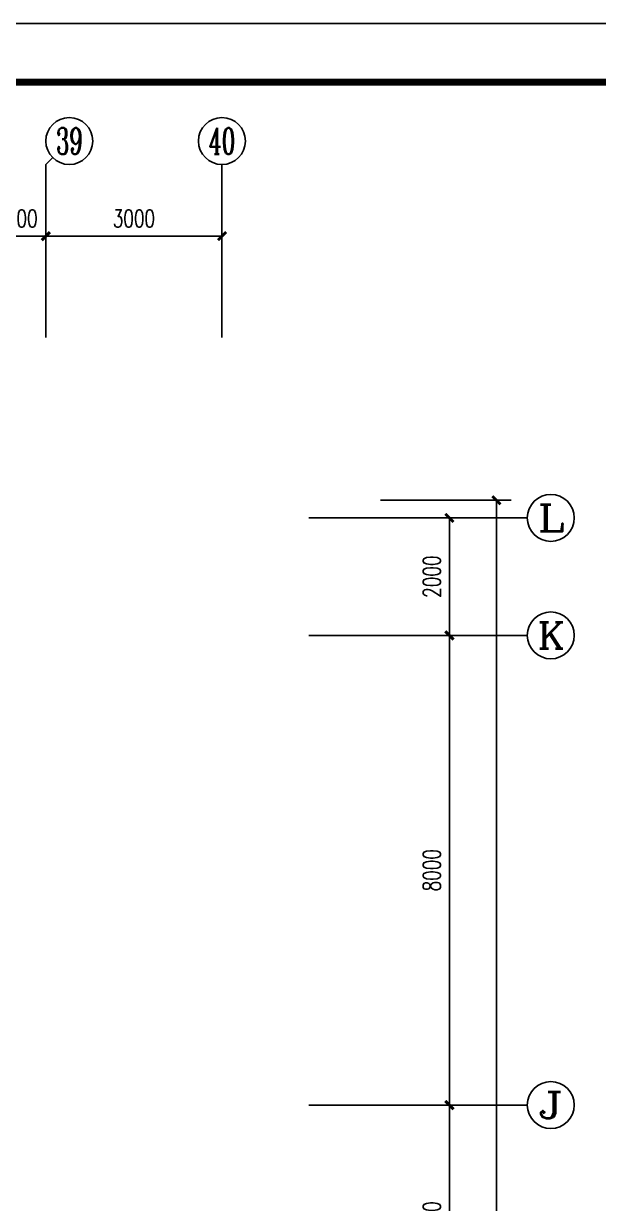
# Model space of a CAD drawing. Extents: x 190999 to 918899, y -200814 to 215286.
# Drawn here: x 519506 to 529295, y 51692 to 71786 of the extents above; entities that cross this region are included whole.
import ezdxf
from ezdxf.enums import TextEntityAlignment as Align

# ---------------------------------------------------------------- set-up
doc = ezdxf.new("R2010")
doc.units = 0
doc.header["$LTSCALE"] = 1000
doc.header["$MEASUREMENT"] = 0
doc.layers.get('Defpoints').update_dxf_attribs({"color": 1})
for name, color, linetype in [('AXIS', 3, 'Continuous'), ('AXIS_TEXT', 7, 'Continuous'), ('图框', 189, 'Continuous')]:
    doc.layers.add(name, color=color, linetype=linetype)
doc.styles.add('_TCH_AXIS', font='COMPLEX', dxfattribs={"bigfont": 'GBCBIG'})
doc.styles.add('COMPLEX', font='COMPLEX')
doc.styles.add('DIM_FONT', font='SIMPLEX', dxfattribs={"width": 0.7, "bigfont": 'GBCBIG'})
doc.dimstyles.new('DIMN', dxfattribs={"dimtxt": 300, "dimasz": 100, "dimexe": 250, "dimexo": 300, "dimgap": 150, "dimtad": 1, "dimdec": 0, "dimzin": 0, "dimdsep": 46, "dimtxsty": 'DIM_FONT', "dimblk": 'ARCHTICK', "dimcen": 0.09, "dimclrt": 7, "dimazin": 2, "dimtfac": 1, "dimtdec": 0, "dimtix": 1, "dimtmove": 2, "dimatfit": 3, "dimfxl": 0, "dimtolj": 1, "dimtzin": 0, "dimarcsym": 0})

# ---------------------------------------------------------------- blocks, each defined once
blk = doc.blocks.new('TJAD_TK_A0')
at = {"layer": '图框'}
blk.add_line((2162, 399.3), (973, 399.3), dxfattribs=at)
at = {"layer": '图框', "const_width": 1.2}
blk.add_lwpolyline([(2152, -431.7), (2152, 389.3), (998, 389.3), (998, -431.7)], close=True, dxfattribs=at)
blk = doc.blocks.new('_ArchTick')
at = {"const_width": 0.5}
blk.add_lwpolyline([(-0.7, -0.7), (0.7, 0.7)], dxfattribs=at)
blk = doc.blocks.new('*D1246')
at = {"layer": 'AXIS', "color": 0, "lineweight": -2}
for p, q in [((519885, 66767), (519885, 68417)), ((522885, 66767), (522885, 68417)), ((519885, 68167), (522885, 68167))]:
    blk.add_line(p, q, dxfattribs=at)
at = {"layer": 'Defpoints', "color": 0}
for p in [(522885, 68167), (519885, 66467), (522885, 66467)]:
    blk.add_point(p, dxfattribs=at)
at = {"layer": 'AXIS', "color": 0, "lineweight": -2, "xscale": 100, "yscale": 100, "zscale": 100, "rotation": 180}
blk.add_blockref('_ArchTick', (519885, 68167), dxfattribs=at)
at = {"layer": 'AXIS', "color": 0, "lineweight": -2, "xscale": 100, "yscale": 100, "zscale": 100}
blk.add_blockref('_ArchTick', (522885, 68167), dxfattribs=at)
at = {"layer": 'AXIS', "color": 7, "insert": (521385, 68467), "char_height": 300, "attachment_point": 5, "style": 'DIM_FONT'}
blk.add_mtext('\\A1;3000', dxfattribs=at)
blk = doc.blocks.new('*D1247')
at = {"layer": 'AXIS', "color": 0, "lineweight": -2}
for p, q in [((518885, 66767), (518885, 68417)), ((519885, 66767), (519885, 68417)), ((518885, 68167), (519885, 68167))]:
    blk.add_line(p, q, dxfattribs=at)
at = {"layer": 'Defpoints', "color": 0}
for p in [(519885, 68167), (518885, 66467), (519885, 66467)]:
    blk.add_point(p, dxfattribs=at)
at = {"layer": 'AXIS', "color": 0, "lineweight": -2, "xscale": 100, "yscale": 100, "zscale": 100, "rotation": 180}
blk.add_blockref('_ArchTick', (518885, 68167), dxfattribs=at)
at = {"layer": 'AXIS', "color": 0, "lineweight": -2, "xscale": 100, "yscale": 100, "zscale": 100}
blk.add_blockref('_ArchTick', (519885, 68167), dxfattribs=at)
at = {"layer": 'AXIS', "color": 7, "insert": (519385, 68467), "char_height": 300, "attachment_point": 5, "style": 'DIM_FONT'}
blk.add_mtext('\\A1;1000', dxfattribs=at)
blk = doc.blocks.new('*D1272')
at = {"layer": 'AXIS', "color": 0, "lineweight": -2}
for p, q in [((525963, 63367), (527008, 63367)), ((526758, 61367), (526758, 63367)), ((525963, 61367), (527008, 61367))]:
    blk.add_line(p, q, dxfattribs=at)
at = {"layer": 'Defpoints', "color": 0}
for p in [(525663, 63367), (526758, 63367), (525663, 61367)]:
    blk.add_point(p, dxfattribs=at)
at = {"layer": 'AXIS', "color": 0, "lineweight": -2, "xscale": 100, "yscale": 100, "zscale": 100}
for p, rotation in [((526758, 63367), 90), ((526758, 61367), 270)]:
    blk.add_blockref('_ArchTick', p, dxfattribs=dict(at, rotation=rotation))
at = {"layer": 'AXIS', "color": 7, "insert": (526458, 62367), "char_height": 300, "attachment_point": 5, "rotation": 90, "style": 'DIM_FONT'}
blk.add_mtext('\\A1;2000', dxfattribs=at)
blk = doc.blocks.new('*D1273')
at = {"layer": 'AXIS', "color": 0, "lineweight": -2}
for p, q in [((525963, 61367), (527008, 61367)), ((526758, 53367), (526758, 61367)), ((525963, 53367), (527008, 53367))]:
    blk.add_line(p, q, dxfattribs=at)
at = {"layer": 'Defpoints', "color": 0}
for p in [(525663, 61367), (526758, 61367), (525663, 53367)]:
    blk.add_point(p, dxfattribs=at)
at = {"layer": 'AXIS', "color": 0, "lineweight": -2, "xscale": 100, "yscale": 100, "zscale": 100}
for p, rotation in [((526758, 61367), 90), ((526758, 53367), 270)]:
    blk.add_blockref('_ArchTick', p, dxfattribs=dict(at, rotation=rotation))
at = {"layer": 'AXIS', "color": 7, "insert": (526458, 57367), "char_height": 300, "attachment_point": 5, "rotation": 90, "style": 'DIM_FONT'}
blk.add_mtext('\\A1;8000', dxfattribs=at)
blk = doc.blocks.new('*D1274')
at = {"layer": 'AXIS', "color": 0, "lineweight": -2}
for p, q in [((525963, 53367), (527008, 53367)), ((526758, 49367), (526758, 53367)), ((525963, 49367), (527008, 49367))]:
    blk.add_line(p, q, dxfattribs=at)
at = {"layer": 'Defpoints', "color": 0}
for p in [(525663, 53367), (526758, 53367), (525663, 49367)]:
    blk.add_point(p, dxfattribs=at)
at = {"layer": 'AXIS', "color": 0, "lineweight": -2, "xscale": 100, "yscale": 100, "zscale": 100}
for p, rotation in [((526758, 53367), 90), ((526758, 49367), 270)]:
    blk.add_blockref('_ArchTick', p, dxfattribs=dict(at, rotation=rotation))
at = {"layer": 'AXIS', "color": 7, "insert": (526458, 51367), "char_height": 300, "attachment_point": 5, "rotation": 90, "style": 'DIM_FONT'}
blk.add_mtext('\\A1;4000', dxfattribs=at)
blk = doc.blocks.new('*D1281')
at = {"layer": 'AXIS', "color": 0, "lineweight": -2}
for p, q in [((525585, 63667), (527808, 63667)), ((527558, 35667), (527558, 63667)), ((525585, 35667), (527808, 35667))]:
    blk.add_line(p, q, dxfattribs=at)
at = {"layer": 'Defpoints', "color": 0}
for p in [(525285, 63667), (527558, 63667), (525285, 35667)]:
    blk.add_point(p, dxfattribs=at)
at = {"layer": 'AXIS', "color": 0, "lineweight": -2, "xscale": 100, "yscale": 100, "zscale": 100}
for p, rotation in [((527558, 63667), 90), ((527558, 35667), 270)]:
    blk.add_blockref('_ArchTick', p, dxfattribs=dict(at, rotation=rotation))
at = {"layer": 'AXIS', "color": 7, "insert": (527258, 49667), "char_height": 300, "attachment_point": 5, "rotation": 90, "style": 'DIM_FONT'}
blk.add_mtext('\\A1;28000', dxfattribs=at)
blk = doc.blocks.new('_AXISO')
blk.add_circle((0, 0), 0.5)
at = {"layer": 'AXIS_TEXT', "style": 'COMPLEX', "width": 1.041667}
blk.add_attdef('A', text='', height=0.56, dxfattribs=at).set_placement((-0.25, -0.28), (0.25, -0.28), align=Align.FIT)

msp = doc.modelspace()

# ---------------------------------------------------------------- linework, layer by layer
at = {"layer": 'AXIS'}
for p, q in [((520002.2, 69503.6), (519885, 69386.5)), ((519885, 66437.4), (519885, 69386.5)), ((522884.6, 66437.4), (522884.6, 69386.5)), ((524363.1, 63367.4), (528084.6, 63367.4)), ((524363.1, 61367.4), (528084.6, 61367.4)), ((524363.1, 53367.4), (528084.6, 53367.4))]:
    msp.add_line(p, q, dxfattribs=at)

# ---------------------------------------------------------------- block references
ref = msp.add_blockref('_AXISO', (520285, 69786.5), dxfattribs=dict(at, xscale=800, yscale=800, zscale=800))
ref.add_attrib('A', '39', dxfattribs={"layer": 'AXIS_TEXT', "height": 452.55, "style": '_TCH_AXIS', "width": 0.636364}).set_placement((520058.7, 69560.2), (520511.3, 69560.2), align=Align.FIT)
ref = msp.add_blockref('_AXISO', (522884.6, 69786.5), dxfattribs=dict(at, xscale=800, yscale=800, zscale=800))
ref.add_attrib('A', '40', dxfattribs={"layer": 'AXIS_TEXT', "height": 452.55, "style": '_TCH_AXIS', "width": 0.6}).set_placement((522658.3, 69560.2), (523110.9, 69560.2), align=Align.FIT)
ref = msp.add_blockref('_AXISO', (528484.6, 63367.4), dxfattribs=dict(at, xscale=800, yscale=800, zscale=800))
ref.add_attrib('A', 'L', dxfattribs={"layer": 'AXIS_TEXT', "height": 452.5, "style": '_TCH_AXIS', "width": 1.4}).set_placement((528258.3, 63141.1), (528710.9, 63141.1), align=Align.FIT)
ref = msp.add_blockref('_AXISO', (528484.6, 61367.4), dxfattribs=dict(at, xscale=800, yscale=800, zscale=800))
ref.add_attrib('A', 'K', dxfattribs={"layer": 'AXIS_TEXT', "height": 452.5, "style": '_TCH_AXIS', "width": 1.105263}).set_placement((528258.3, 61141.1), (528710.9, 61141.1), align=Align.FIT)
ref = msp.add_blockref('_AXISO', (528484.6, 53367.4), dxfattribs=dict(at, xscale=800, yscale=800, zscale=800))
ref.add_attrib('A', 'J', dxfattribs={"layer": 'AXIS_TEXT', "height": 452.5, "style": '_TCH_AXIS', "width": 1.909091}).set_placement((528258.3, 53141.1), (528710.9, 53141.1), align=Align.FIT)
at = {"layer": '图框', "xscale": 100, "yscale": 100, "zscale": 100}
msp.add_blockref('TJAD_TK_A0', (331498.6, 31856.8), dxfattribs=at)

# ---------------------------------------------------------------- dimensions: what is measured, and where the dimension line sits
at = {"layer": 'AXIS'}
for p1, p2, distance, picture, middle in [((518884.6, 66467.4), (519885, 66467.4), 1700, '*D1247', (519384.8, 68467.4)), ((519885, 66467.4), (522884.6, 66467.4), 1700, '*D1246', (521384.8, 68467.4)), ((525285.3, 35667.4), (525285.3, 63667.4), -2272.2, '*D1281', (527257.5, 49667.4)), ((525663.1, 61367.4), (525663.1, 63367.4), -1094.4, '*D1272', (526457.5, 62367.4)), ((525663.1, 53367.4), (525663.1, 61367.4), -1094.4, '*D1273', (526457.5, 57367.4)), ((525663.1, 49367.4), (525663.1, 53367.4), -1094.4, '*D1274', (526457.5, 51367.4))]:
    dim = msp.add_aligned_dim(p1=p1, p2=p2, distance=distance, dimstyle='DIMN', dxfattribs=at)
    dim.commit()
    dim.dimension.update_dxf_attribs({"geometry": picture, "text_midpoint": middle})

doc.saveas('drawing.dxf')
